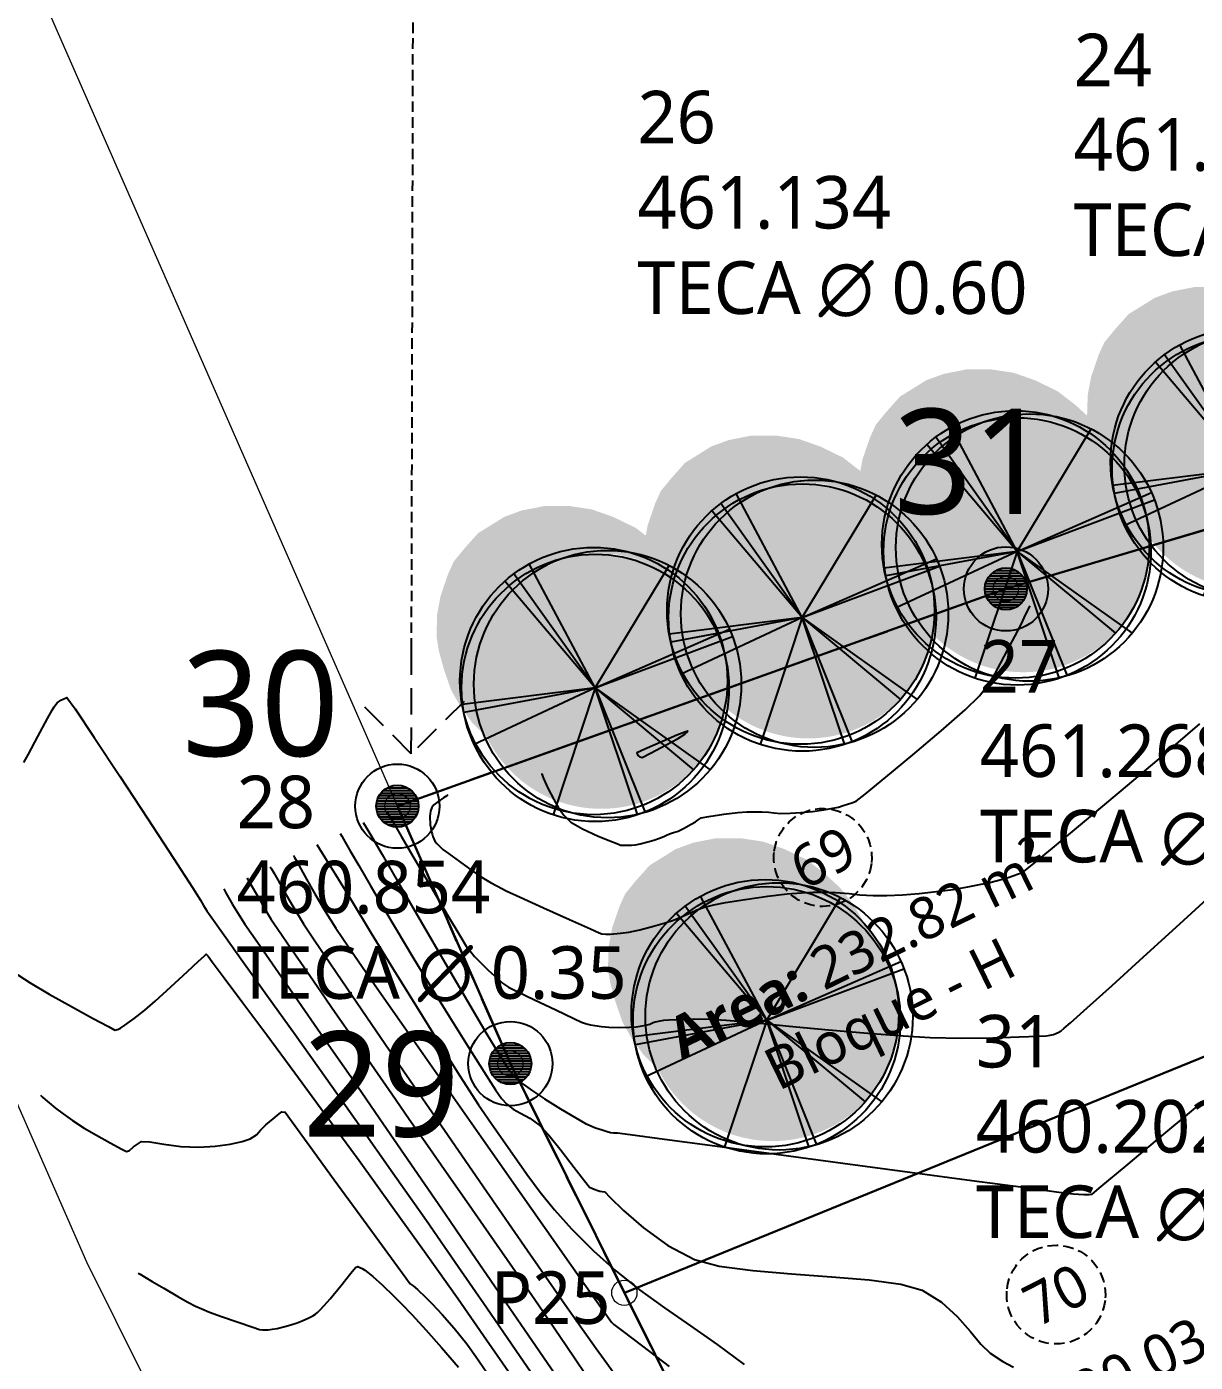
# Model space of a CAD drawing. Header units: millimetres. Extents: x 86 to 591881, y 99 to 1307229.
# Drawn here: x 590546.65 to 590574.41, y 1307104.68 to 1307136.41 of the extents above; entities that cross this region are included whole.
import ezdxf
from ezdxf import colors
from ezdxf.entities.mleader import LeaderData, LeaderLine
from ezdxf.enums import TextEntityAlignment as Align
from ezdxf.math import Vec2, Vec3

# ---------------------------------------------------------------- set-up
doc = ezdxf.new("R2010")
doc.units = ezdxf.units.MM
doc.linetypes.add('DASHED2', pattern=[0.375, 0.25, -0.125])
doc.linetypes.add('PHANTOM', pattern=[2.5, 1.25, -0.25, 0.25, -0.25, 0.25, -0.25])
for name, color, linetype, lineweight in [('_BLOQUES', 9, 'Continuous', 20), ('_BORDILLOS Y CUNETAS', 252, 'Continuous', 20), ('A-GENM', 252, 'Continuous', 9), ('COTAS', 40, 'Continuous', 5), ('CUADROS', 9, 'Continuous', 20)]:
    doc.layers.add(name, color=color, linetype=linetype, lineweight=lineweight)
for name, color, linetype in [('_MOJONES', 1, 'Continuous'), ('_PUNTOS TOPOGRAFICOS', 1, 'Continuous'), ('Areas', 9, 'Continuous'), ('Berberis verde', 74, 'Continuous'), ('C-PROP-LINE', 230, 'Continuous'), ('C-PROP-TEXT', 92, 'Continuous'), ('C-TOPO-MAJR', 9, 'Continuous'), ('C-TOPO-MINR', 8, 'Continuous'), ('Perimetro', 7, 'Continuous'), ('Plano', 7, 'Continuous')]:
    doc.layers.add(name, color=color, linetype=linetype)
doc.layers.add('Area', color=52, linetype='Continuous', plot=False)
doc.styles.add('ST - ETIQUETAS', font='', dxfattribs={"height": 2.5})
doc.styles.get('ST - ETIQUETAS').set_extended_font_data('Roboto Thin')

# ---------------------------------------------------------------- blocks, each defined once
blk = doc.blocks.new('_Open90')
at = {"color": 0, "linetype": 'ByBlock', "lineweight": -2}
for p, q in [((-0.5, 0.5), (0, 0)), ((0, 0), (-1, 0)), ((0, 0), (-0.5, -0.5))]:
    blk.add_line(p, q, dxfattribs=at)
blk = doc.blocks.new('*X1')
for p, q in [((69.533, 22.875), (69.967, 22.875)), ((69.555, 22.906), (69.945, 22.906)), ((69.585, 22.938), (69.915, 22.938)), ((69.629, 22.969), (69.871, 22.969)), ((69.5, 22.75), (70, 22.75)), ((69.502, 22.781), (69.998, 22.781)), ((69.502, 22.719), (69.998, 22.719)), ((69.508, 22.812), (69.992, 22.812)), ((69.508, 22.688), (69.992, 22.688)), ((69.518, 22.844), (69.982, 22.844)), ((69.518, 22.656), (69.982, 22.656)), ((69.533, 22.625), (69.967, 22.625)), ((69.555, 22.594), (69.945, 22.594)), ((69.585, 22.562), (69.915, 22.562)), ((69.629, 22.531), (69.871, 22.531))]:
    blk.add_line(p, q)
blk = doc.blocks.new('Drill Hole')
at = {"color": 0, "linetype": 'ByBlock', "lineweight": -2}
for radius in [0.05, 0.025]:
    blk.add_circle((0, 0), radius, dxfattribs=at)
at = {"color": 0, "linetype": 'ByBlock', "lineweight": -2, "xscale": 0.1000000000000227, "yscale": 0.1000000000000227, "zscale": 0.1000000000000227}
blk.add_blockref('*X1', (-6.975, -2.275), dxfattribs=at)
blk = doc.blocks.new('*U51', base_point=(590555.4584, 1307117.894, 460.616))
at = {"layer": '_PUNTOS TOPOGRAFICOS', "color": 2, "linetype": 'ByBlock', "lineweight": -2, "xscale": 20, "yscale": 20, "zscale": 20}
blk.add_blockref('Drill Hole', (590555.4584, 1307117.894, 460.616), dxfattribs=at)
blk = doc.blocks.new('Arbol 1')
at = {"layer": 'Areas'}
h = blk.add_hatch(color=69, dxfattribs=at)
h.set_gradient(color1=(68, 80, 48), color2=(130, 156, 68), tint=1, name='SPHERICAL')
edge = h.paths.add_edge_path()
edge.add_arc((11536.5, 2842.1), 100, 0, 360)
h = blk.add_hatch(color=253, dxfattribs=at)
h.set_gradient(color1=(177, 171, 160), color2=(222, 220, 217), rotation=165, centered=1, tint=1, name='CYLINDER')
h.paths.add_polyline_path([(11462.3, 2774.2), (11480.4, 2758.8), (11495.8, 2750.2), (11510.3, 2745.2), (11525.3, 2742.1), (11543.4, 2742.1), (11558, 2744.3), (11574.3, 2748.9), (11587.4, 2756.1), (11601.5, 2766.1), (11611.9, 2776), (11620.1, 2787.4), (11629.6, 2804.1), (11635.5, 2825.4), (11636.4, 2845.4), (11633.7, 2867.3), (11626.9, 2885.4), (11637.8, 2874.5), (11647.3, 2861.4), (11654.5, 2848.7), (11660, 2832.8), (11664.1, 2817.9), (11665.9, 2806.6), (11665.4, 2789.3), (11662.7, 2774.8), (11656.8, 2757.6), (11652.3, 2747.7), (11644.1, 2737.7), (11633.2, 2725.5), (11621.4, 2718.2), (11612.8, 2712.8), (11599.2, 2707.8), (11581.1, 2704.2), (11561.6, 2704.2), (11543.9, 2706.9), (11527.1, 2712.8), (11509.4, 2721.4), (11495.4, 2732.2), (11483.6, 2743.1), (11473.2, 2756.3), (11463.2, 2773)])
blk = doc.blocks.new('Arbol 21')
for p, q in [((0, 0), (-0.634, 1.359)), ((0, 0), (-0.276, 1.476)), ((0, 0), (-0.187, 1.495)), ((0, 0), (1.199, 1.014)), ((0, 0), (1.281, 0.914)), ((0, 0), (1.392, 0.742)), ((0, 0), (-1.423, 0.474)), ((-1.419, -0.472), (0, 0)), ((0, 0), (-1.397, -0.56)), ((0, 0), (-0.918, -1.103)), ((0, 0), (-0.918, -1.29)), ((0, 0), (1.375, -0.828)), ((0, 0), (0.659, -1.506)), ((0, 0), (0.578, -1.54))]:
    blk.add_line(p, q)
for centre in [(0, 0), (0.078, 0.018), (0.043, -0.138)]:
    blk.add_circle(centre, 1.5)
blk = doc.blocks.new('a1')
at = {"layer": 'Area', "xscale": 0.01089513700384753, "yscale": 0.01089513700384753, "zscale": 0.005447568501798505}
blk.add_blockref('Arbol 1', (-170.698, -9.368), dxfattribs=at)
at = {"layer": 'Berberis verde', "xscale": 0.7626595902693271, "yscale": 0.7626595902693271, "zscale": 0.005447568501798505, "rotation": 270}
blk.add_blockref('Arbol 21', (-44.955, 21.652), dxfattribs=at)
blk = doc.blocks.new('A$Ca183de04')
at = {"layer": 'A-GENM', "xscale": 0.9254573807813, "yscale": 0.9254573807813, "zscale": 0.9254573807813, "rotation": 180}
blk.add_blockref('a1', (-40.347, 21.097), dxfattribs=at)
blk = doc.blocks.new('*U120', base_point=(590571.842, 1307122.73, 461.075))
at = {"layer": '_PUNTOS TOPOGRAFICOS', "color": 0, "linetype": 'ByBlock', "lineweight": -2, "xscale": 2.999449914575026, "yscale": 2.999449914575026, "zscale": 2.999449914575026}
blk.add_blockref('A$Ca183de04', (590571.842, 1307122.73, 461.075), dxfattribs=at)
at = {"layer": '_PUNTOS TOPOGRAFICOS', "color": 1, "linetype": 'ByBlock', "insert": (590571.524, 1307134.998, 461.075), "char_height": 1.25, "attachment_point": 7, "style": 'ST - ETIQUETAS'}
blk.add_mtext('24', dxfattribs=at)
at = {"layer": '_PUNTOS TOPOGRAFICOS', "color": 3, "linetype": 'ByBlock', "insert": (590571.524, 1307133.605, 461.075), "char_height": 1.25, "attachment_point": 4, "style": 'ST - ETIQUETAS'}
blk.add_mtext('461.075', dxfattribs=at)
at = {"layer": '_PUNTOS TOPOGRAFICOS', "color": 251, "linetype": 'ByBlock', "insert": (590571.524, 1307132.213, 461.075), "char_height": 1.25, "attachment_point": 1, "style": 'ST - ETIQUETAS'}
blk.add_mtext('{\\fRoboto Black|b0|i0|c0|p2;TECA ∅ 0.50}', dxfattribs=at)
blk = doc.blocks.new('*U121', base_point=(590569.9139, 1307123.056, 461.122))
at = {"layer": '_PUNTOS TOPOGRAFICOS', "color": 2, "linetype": 'ByBlock', "lineweight": -2, "xscale": 20, "yscale": 20, "zscale": 20}
blk.add_blockref('Drill Hole', (590569.9139, 1307123.056, 461.122), dxfattribs=at)
blk = doc.blocks.new('*U122', base_point=(590566.412, 1307120.771, 461.134))
at = {"layer": '_PUNTOS TOPOGRAFICOS', "color": 0, "linetype": 'ByBlock', "lineweight": -2, "xscale": 2.999449914575026, "yscale": 2.999449914575026, "zscale": 2.999449914575026}
blk.add_blockref('A$Ca183de04', (590566.412, 1307120.771, 461.134), dxfattribs=at)
at = {"layer": '_PUNTOS TOPOGRAFICOS', "color": 1, "linetype": 'ByBlock', "insert": (590561.161, 1307133.622, 461.134), "char_height": 1.25, "attachment_point": 7, "style": 'ST - ETIQUETAS'}
blk.add_mtext('26', dxfattribs=at)
at = {"layer": '_PUNTOS TOPOGRAFICOS', "color": 3, "linetype": 'ByBlock', "insert": (590561.161, 1307132.23, 461.134), "char_height": 1.25, "attachment_point": 4, "style": 'ST - ETIQUETAS'}
blk.add_mtext('461.134', dxfattribs=at)
at = {"layer": '_PUNTOS TOPOGRAFICOS', "color": 251, "linetype": 'ByBlock', "insert": (590561.161, 1307130.838, 461.134), "char_height": 1.25, "attachment_point": 1, "style": 'ST - ETIQUETAS'}
blk.add_mtext('{\\fRoboto Black|b0|i0|c0|p2;TECA ∅ 0.60}', dxfattribs=at)
blk = doc.blocks.new('*U123', base_point=(590561.307, 1307119.199, 461.268))
at = {"layer": '_PUNTOS TOPOGRAFICOS', "color": 0, "linetype": 'ByBlock', "lineweight": -2, "xscale": 2.999449914575026, "yscale": 2.999449914575026, "zscale": 2.999449914575026}
blk.add_blockref('A$Ca183de04', (590561.307, 1307119.199, 461.268), dxfattribs=at)
at = {"layer": '_PUNTOS TOPOGRAFICOS', "color": 1, "linetype": 'ByBlock', "insert": (590569.294, 1307120.591, 461.268), "char_height": 1.25, "attachment_point": 7, "style": 'ST - ETIQUETAS'}
blk.add_mtext('27', dxfattribs=at)
at = {"layer": '_PUNTOS TOPOGRAFICOS', "color": 3, "linetype": 'ByBlock', "insert": (590569.294, 1307119.199, 461.268), "char_height": 1.25, "attachment_point": 4, "style": 'ST - ETIQUETAS'}
blk.add_mtext('461.268', dxfattribs=at)
at = {"layer": '_PUNTOS TOPOGRAFICOS', "color": 251, "linetype": 'ByBlock', "insert": (590569.294, 1307117.807, 461.268), "char_height": 1.25, "attachment_point": 1, "style": 'ST - ETIQUETAS'}
blk.add_mtext('{\\fRoboto Black|b0|i0|c0|p2;TECA ∅ 0.40}', dxfattribs=at)
blk = doc.blocks.new('*U124', base_point=(590556.389, 1307117.526, 460.854))
at = {"layer": '_PUNTOS TOPOGRAFICOS', "color": 0, "linetype": 'ByBlock', "lineweight": -2, "xscale": 2.999449914575026, "yscale": 2.999449914575026, "zscale": 2.999449914575026}
blk.add_blockref('A$Ca183de04', (590556.389, 1307117.526, 460.854), dxfattribs=at)
at = {"layer": '_PUNTOS TOPOGRAFICOS', "color": 1, "linetype": 'ByBlock', "insert": (590551.64, 1307117.352, 460.854), "char_height": 1.25, "attachment_point": 7, "style": 'ST - ETIQUETAS'}
blk.add_mtext('28', dxfattribs=at)
at = {"layer": '_PUNTOS TOPOGRAFICOS', "color": 3, "linetype": 'ByBlock', "insert": (590551.64, 1307115.959, 460.854), "char_height": 1.25, "attachment_point": 4, "style": 'ST - ETIQUETAS'}
blk.add_mtext('460.854', dxfattribs=at)
at = {"layer": '_PUNTOS TOPOGRAFICOS', "color": 251, "linetype": 'ByBlock', "insert": (590551.64, 1307114.567, 460.854), "char_height": 1.25, "attachment_point": 1, "style": 'ST - ETIQUETAS'}
blk.add_mtext('{\\fRoboto Black|b0|i0|c0|p2;TECA ∅ 0.35}', dxfattribs=at)
blk = doc.blocks.new('*U125', base_point=(590555.4584, 1307117.894, 460.616))
at = {"layer": '_PUNTOS TOPOGRAFICOS', "color": 2, "linetype": 'ByBlock', "lineweight": -2, "xscale": 20, "yscale": 20, "zscale": 20}
blk.add_blockref('Drill Hole', (590555.4584, 1307117.894, 460.616), dxfattribs=at)
blk = doc.blocks.new('*U126', base_point=(590558.1424, 1307111.778, 460.303))
at = {"layer": '_PUNTOS TOPOGRAFICOS', "color": 2, "linetype": 'ByBlock', "lineweight": -2, "xscale": 20, "yscale": 20, "zscale": 20}
blk.add_blockref('Drill Hole', (590558.1424, 1307111.778, 460.303), dxfattribs=at)
blk = doc.blocks.new('*U127', base_point=(590560.462, 1307109.633, 460.202))
at = {"layer": '_PUNTOS TOPOGRAFICOS', "color": 0, "linetype": 'ByBlock', "lineweight": -2, "xscale": 2.999449914575026, "yscale": 2.999449914575026, "zscale": 2.999449914575026}
blk.add_blockref('A$Ca183de04', (590560.462, 1307109.633, 460.202), dxfattribs=at)
at = {"layer": '_PUNTOS TOPOGRAFICOS', "color": 1, "linetype": 'ByBlock', "insert": (590569.199, 1307111.668, 460.202), "char_height": 1.25, "attachment_point": 7, "style": 'ST - ETIQUETAS'}
blk.add_mtext('31', dxfattribs=at)
at = {"layer": '_PUNTOS TOPOGRAFICOS', "color": 3, "linetype": 'ByBlock', "insert": (590569.199, 1307110.276, 460.202), "char_height": 1.25, "attachment_point": 4, "style": 'ST - ETIQUETAS'}
blk.add_mtext('460.202', dxfattribs=at)
at = {"layer": '_PUNTOS TOPOGRAFICOS', "color": 251, "linetype": 'ByBlock', "insert": (590569.199, 1307108.883, 460.202), "char_height": 1.25, "attachment_point": 1, "style": 'ST - ETIQUETAS'}
blk.add_mtext('{\\fRoboto Black|b0|i0|c0|p2;TECA ∅ 0.30}', dxfattribs=at)

msp = doc.modelspace()

# ---------------------------------------------------------------- hatches: boundary and pattern name
at = {"layer": '_MOJONES'}
h = msp.add_hatch(color=5, dxfattribs=at)
h.dxf.hatch_style = 1
h.paths.add_polyline_path([(590569.713, 1307123.514, 0.297664), (590569.414, 1307123.056, 0.541231), (590570.115, 1307122.598), (590569.914, 1307123.056)])
h.paths.add_polyline_path([(590569.713, 1307123.514), (590569.914, 1307123.056), (590570.385, 1307123.224, 0.43503)])
h.paths.add_polyline_path([(590570.414, 1307123.056, 0.085961), (590570.385, 1307123.224), (590569.914, 1307123.056), (590570.115, 1307122.598, 0.297664)])
h = msp.add_hatch(color=5, dxfattribs=at)
h.dxf.hatch_style = 1
h.paths.add_polyline_path([(590555.257, 1307118.352, 0.297664), (590554.958, 1307117.894, 0.541231), (590555.659, 1307117.436), (590555.458, 1307117.894)])
h.paths.add_polyline_path([(590555.257, 1307118.352), (590555.458, 1307117.894), (590555.929, 1307118.062, 0.43503)])
h.paths.add_polyline_path([(590555.958, 1307117.894, 0.085961), (590555.929, 1307118.062), (590555.458, 1307117.894), (590555.659, 1307117.436, 0.297664)])
h = msp.add_hatch(color=5, dxfattribs=at)
h.dxf.hatch_style = 1
h.paths.add_polyline_path([(590557.941, 1307112.236, 0.297664), (590557.642, 1307111.778, 0.541231), (590558.343, 1307111.32), (590558.142, 1307111.778)])
h.paths.add_polyline_path([(590557.941, 1307112.236), (590558.142, 1307111.778), (590558.613, 1307111.946, 0.43503)])
h.paths.add_polyline_path([(590558.642, 1307111.778, 0.085961), (590558.613, 1307111.946), (590558.142, 1307111.778), (590558.343, 1307111.32, 0.297664)])

# ---------------------------------------------------------------- linework, layer by layer
at = {"layer": '_BLOQUES', "flags": 128}
msp.add_lwpolyline([(590580.322, 1307126.141), (590578.068, 1307124.575), (590576.3, 1307122.432), (590575.277, 1307120.185), (590574.834, 1307116.679), (590575.345, 1307114.003), (590575.993, 1307112.5), (590577.594, 1307110.286), (590579.596, 1307108.658), (590581.741, 1307106.935), (590584.116, 1307104.316), (590585.373, 1307102.445), (590588.882, 1307095.492), (590602.023, 1307068.974), (590583.817, 1307060.448), (590579.151, 1307069.305), (590572.463, 1307083.744), (590568.284, 1307091.697), (590566.251, 1307095.473), (590558.142, 1307111.778), (590555.458, 1307117.894), (590569.914, 1307123.056), (590580.322, 1307126.141)], dxfattribs=at)
at = {"layer": 'C-PROP-LINE', "color": 242, "linetype": 'PHANTOM', "lineweight": 30, "ltscale": 2}
msp.add_polyline3d([(590770.61, 1307195.56, 0), (590758.844, 1307190.632, 0), (590723.27, 1307176.59, 0), (590706.232, 1307169.71, 0), (590701.633, 1307167.294, 0), (590694.689, 1307164.346, 0), (590675.329, 1307157.469, 0), (590657.48, 1307151.491, 0), (590649.902, 1307149.162, 0), (590644.427, 1307147.302, 0), (590626.458, 1307141.007, 0), (590607.647, 1307135.099, 0), (590589.284, 1307128.797, 0), (590569.914, 1307123.056, 0), (590555.458, 1307117.894, 0), (590558.142, 1307111.778, 0), (590566.251, 1307095.473, 0), (590568.284, 1307091.697, 0), (590572.463, 1307083.744, 0), (590579.2, 1307069.199, 0), (590585.242, 1307057.746, 0), (590599.683, 1307029.141, 0), (590607.385, 1307013.689, 0)], dxfattribs=at)
at = {"layer": 'C-PROP-LINE', "color": 4, "linetype": 'Continuous', "lineweight": 25}
for points in [[(590575.277, 1307120.185, 0), (590576.3, 1307122.432, 0), (590578.068, 1307124.575, 0), (590580.322, 1307126.141, 0), (590569.914, 1307123.056, 0), (590555.458, 1307117.894, 0), (590558.142, 1307111.778, 0), (590560.85, 1307106.334, 0), (590575.993, 1307112.5, 0), (590575.345, 1307114.003, 0), (590574.834, 1307116.679, 0), (590575.277, 1307120.185, 0)], [(590579.151, 1307069.305, 0), (590574.961, 1307078.352, 0), (590572.463, 1307083.744, 0), (590570.571, 1307087.344, 0), (590568.284, 1307091.697, 0), (590566.251, 1307095.473, 0), (590565.944, 1307096.089, 0), (590560.85, 1307106.334, 0), (590558.142, 1307111.778, 0), (590555.458, 1307117.894, 0), (590569.914, 1307123.056, 0), (590580.322, 1307126.141, 0)], [(590581.741, 1307106.935, 0), (590579.596, 1307108.658, 0), (590577.594, 1307110.286, 0), (590575.993, 1307112.5, 0), (590560.85, 1307106.334, 0), (590565.944, 1307096.089, 0), (590584.116, 1307104.316, 0), (590581.741, 1307106.935, 0)]]:
    msp.add_polyline3d(points, dxfattribs=at)
at = {"layer": 'C-PROP-TEXT', "color": 12, "linetype": 'DASHED2', "lineweight": 25, "extrusion": (0, 0, -1)}
for centre, radius, start, end in [((-590565.564, 1307116.675), 1.163, 7.2577, 187.2577), ((-590565.564, 1307116.675), 1.163, 187.2577, 7.2577), ((-590571.105, 1307106.291), 1.173, 6.8083, 186.8083), ((-590571.105, 1307106.291), 1.173, 186.8083, 6.8083)]:
    msp.add_arc(centre, radius, start, end, dxfattribs=at)
at = {"layer": 'C-TOPO-MAJR', "color": 40, "linetype": 'Continuous', "lineweight": -3}
for points, elevation in [([(590558.903, 1307118.663), (590558.902, 1307118.662), (590558.895, 1307118.657), (590558.89, 1307118.654), (590558.929, 1307118.553), (590559.032, 1307118.318), (590559.173, 1307118.049), (590559.297, 1307117.839), (590559.409, 1307117.678), (590559.581, 1307117.514), (590559.852, 1307117.356), (590560.23, 1307117.184), (590560.565, 1307117.046), (590560.712, 1307116.988), (590560.761, 1307116.966), (590560.835, 1307116.964), (590560.936, 1307116.964), (590561.023, 1307116.968), (590561.112, 1307116.976), (590561.225, 1307117.001), (590561.407, 1307117.046), (590561.547, 1307117.085), (590561.685, 1307117.135), (590561.784, 1307117.175), (590561.854, 1307117.208), (590561.924, 1307117.24), (590562.016, 1307117.266), (590562.126, 1307117.301), (590562.252, 1307117.365), (590562.435, 1307117.463), (590562.543, 1307117.524), (590562.607, 1307117.571), (590562.673, 1307117.613), (590562.855, 1307117.647), (590563.21, 1307117.701), (590563.542, 1307117.742), (590563.76, 1307117.758), (590563.938, 1307117.763), (590564.118, 1307117.76), (590564.278, 1307117.748), (590564.404, 1307117.732), (590564.564, 1307117.722), (590564.786, 1307117.726), (590565.044, 1307117.742), (590565.318, 1307117.769), (590565.585, 1307117.807), (590565.805, 1307117.847), (590565.933, 1307117.874), (590566.045, 1307117.906), (590566.151, 1307117.941), (590566.257, 1307117.973), (590566.359, 1307118.013), (590566.569, 1307118.18), (590567.06, 1307118.581), (590567.705, 1307119.116), (590568.376, 1307119.684), (590568.944, 1307120.184), (590569.284, 1307120.515), (590569.506, 1307120.8), (590569.66, 1307121.047), (590569.793, 1307121.299), (590569.955, 1307121.602), (590570.129, 1307121.926), (590570.272, 1307122.211), (590570.39, 1307122.455), (590570.487, 1307122.654)], 461), ([(590546.586, 1307118.93), (590546.692, 1307119.128), (590546.917, 1307119.549), (590547.144, 1307119.974), (590547.254, 1307120.178), (590547.303, 1307120.252), (590547.342, 1307120.307), (590547.373, 1307120.346), (590547.466, 1307120.416), (590547.609, 1307120.472), (590547.802, 1307120.206), (590548.256, 1307119.529), (590548.866, 1307118.604), (590549.527, 1307117.593), (590550.136, 1307116.658), (590550.588, 1307115.961), (590550.78, 1307115.664), (590550.855, 1307115.535), (590550.93, 1307115.407), (590551.047, 1307115.242), (590551.342, 1307114.829), (590551.788, 1307114.205), (590552.359, 1307113.406), (590553.027, 1307112.468), (590553.767, 1307111.428), (590554.551, 1307110.32), (590555.353, 1307109.181), (590556.146, 1307108.048), (590556.904, 1307106.957), (590557.579, 1307105.978), (590558.274, 1307104.968), (590558.987, 1307103.931)], 458.5), ([(590555.202, 1307117.772), (590555.247, 1307117.695), (590555.354, 1307117.514), (590555.548, 1307117.183), (590555.851, 1307116.666), (590556.257, 1307115.971), (590556.64, 1307115.322), (590556.938, 1307114.82), (590557.093, 1307114.571), (590557.199, 1307114.43), (590557.292, 1307114.324), (590557.414, 1307114.196), (590557.614, 1307114), (590557.833, 1307113.798), (590557.953, 1307113.692), (590558.023, 1307113.64), (590558.095, 1307113.592), (590558.288, 1307113.499), (590558.716, 1307113.293), (590559.222, 1307113.052), (590559.646, 1307112.849), (590559.828, 1307112.763), (590559.879, 1307112.746), (590559.93, 1307112.73), (590559.985, 1307112.716), (590560.044, 1307112.702), (590560.146, 1307112.684), (590560.303, 1307112.66), (590560.481, 1307112.644), (590560.727, 1307112.634), (590560.972, 1307112.64), (590561.134, 1307112.652), (590561.27, 1307112.673), (590561.362, 1307112.691), (590561.455, 1307112.718), (590561.531, 1307112.751), (590561.579, 1307112.767), (590561.63, 1307112.782), (590561.702, 1307112.795), (590561.789, 1307112.807), (590561.906, 1307112.815), (590562.168, 1307112.828), (590562.515, 1307112.838), (590562.888, 1307112.836), (590563.267, 1307112.81), (590563.924, 1307112.751), (590564.767, 1307112.671), (590565.701, 1307112.584), (590566.633, 1307112.501), (590567.47, 1307112.434), (590568.118, 1307112.398), (590568.867, 1307112.385), (590569.599, 1307112.393), (590570.231, 1307112.41), (590570.681, 1307112.429), (590570.866, 1307112.439), (590570.962, 1307112.456), (590571.042, 1307112.473), (590571.1, 1307112.493), (590571.156, 1307112.515), (590571.222, 1307112.56), (590571.298, 1307112.617), (590571.447, 1307112.75), (590571.84, 1307113.102), (590572.434, 1307113.636), (590573.185, 1307114.315), (590574.048, 1307115.101), (590574.98, 1307115.957)], 460.5), ([(590554.096, 1307117.245), (590554.135, 1307117.179), (590554.217, 1307117.039), (590554.348, 1307116.813), (590554.54, 1307116.481), (590554.81, 1307116.016), (590555.113, 1307115.499), (590555.45, 1307114.929), (590555.825, 1307114.307), (590556.246, 1307113.618), (590556.696, 1307112.889), (590557.132, 1307112.19), (590557.512, 1307111.587), (590557.792, 1307111.151), (590557.931, 1307110.948), (590558.061, 1307110.812), (590558.212, 1307110.697), (590558.381, 1307110.6), (590558.601, 1307110.483), (590558.843, 1307110.31), (590559.055, 1307110.079), (590559.35, 1307109.711), (590559.658, 1307109.313), (590559.906, 1307108.989), (590560.022, 1307108.844), (590560.132, 1307108.794), (590560.217, 1307108.765), (590560.271, 1307108.75), (590560.319, 1307108.737), (590560.384, 1307108.732), (590560.506, 1307108.605), (590560.83, 1307108.29), (590561.307, 1307107.878), (590561.885, 1307107.458), (590562.512, 1307107.124), (590563.101, 1307106.968), (590563.901, 1307106.86), (590564.821, 1307106.781), (590565.774, 1307106.714), (590566.668, 1307106.64), (590567.415, 1307106.541), (590567.925, 1307106.398), (590568.384, 1307106.113), (590568.758, 1307105.771), (590569.064, 1307105.421), (590569.32, 1307105.112), (590569.543, 1307104.895), (590569.838, 1307104.701), (590570.09, 1307104.57)], 460), ([(590552.991, 1307116.718), (590553.018, 1307116.671), (590553.075, 1307116.572), (590553.167, 1307116.407), (590553.303, 1307116.162), (590553.5, 1307115.815), (590553.728, 1307115.427), (590553.994, 1307114.999), (590554.293, 1307114.556), (590554.857, 1307113.74), (590555.618, 1307112.649), (590556.503, 1307111.383), (590557.445, 1307110.04), (590558.373, 1307108.719), (590559.216, 1307107.519), (590559.906, 1307106.539), (590560.371, 1307105.878), (590560.543, 1307105.634), (590560.599, 1307105.581), (590560.793, 1307105.434), (590561.279, 1307105.066), (590561.918, 1307104.581)], 459.5), ([(590551.886, 1307116.191), (590551.898, 1307116.169), (590551.927, 1307116.12), (590551.98, 1307116.029), (590552.067, 1307115.88), (590552.164, 1307115.708), (590552.295, 1307115.478), (590552.462, 1307115.203), (590552.599, 1307114.997), (590552.839, 1307114.646), (590553.162, 1307114.178), (590553.549, 1307113.618), (590553.983, 1307112.992), (590554.444, 1307112.328), (590554.913, 1307111.65), (590555.323, 1307111.06), (590555.741, 1307110.461), (590556.173, 1307109.843), (590556.626, 1307109.194), (590557.109, 1307108.501), (590557.629, 1307107.753), (590558.192, 1307106.938), (590558.807, 1307106.044), (590559.465, 1307105.078), (590560.137, 1307104.082)], 459), ([(590546.977, 1307111.027), (590546.993, 1307111.013), (590547.028, 1307110.981), (590547.089, 1307110.927), (590547.185, 1307110.842), (590547.333, 1307110.722), (590547.515, 1307110.586), (590547.739, 1307110.429), (590548.021, 1307110.247), (590548.309, 1307110.077), (590548.639, 1307109.895), (590548.91, 1307109.748), (590549.026, 1307109.688), (590549.093, 1307109.711), (590549.186, 1307109.804), (590549.382, 1307109.924), (590549.578, 1307109.918), (590549.909, 1307109.867), (590550.315, 1307109.812), (590550.738, 1307109.794), (590551.133, 1307109.819), (590551.485, 1307109.866), (590551.769, 1307109.926), (590551.964, 1307109.992), (590552.108, 1307110.087), (590552.206, 1307110.194), (590552.333, 1307110.322), (590552.504, 1307110.465), (590552.648, 1307110.583), (590552.713, 1307110.633), (590552.79, 1307110.621), (590552.956, 1307110.394), (590553.38, 1307109.813), (590553.96, 1307109.018), (590554.59, 1307108.153), (590555.17, 1307107.358), (590555.594, 1307106.776), (590555.761, 1307106.549), (590555.83, 1307106.501), (590555.937, 1307106.409), (590556.135, 1307106.225), (590556.285, 1307106.07), (590556.519, 1307105.818), (590556.803, 1307105.494), (590557.104, 1307105.123), (590557.323, 1307104.819), (590557.669, 1307104.315)], 458)]:
    msp.add_lwpolyline(points, dxfattribs=dict(at, elevation=elevation))
at = {"layer": 'C-TOPO-MINR', "color": 44, "linetype": 'Continuous', "lineweight": -3}
for points, elevation in [([(590556.66, 1307118.162), (590556.633, 1307118.143), (590556.555, 1307118.089), (590556.421, 1307117.995), (590556.321, 1307117.925), (590556.275, 1307117.866), (590556.245, 1307117.772), (590556.236, 1307117.715), (590556.232, 1307117.657), (590556.229, 1307117.586), (590556.233, 1307117.518), (590556.238, 1307117.447), (590556.249, 1307117.377), (590556.261, 1307117.307), (590556.282, 1307117.235), (590556.299, 1307117.176), (590556.323, 1307117.117), (590556.351, 1307117.064), (590556.393, 1307117.008), (590556.452, 1307116.948), (590556.541, 1307116.864), (590556.67, 1307116.767), (590556.93, 1307116.577), (590557.228, 1307116.366), (590557.47, 1307116.202), (590557.67, 1307116.08), (590557.833, 1307115.99), (590558.042, 1307115.884), (590558.371, 1307115.73), (590558.931, 1307115.476), (590559.547, 1307115.199), (590560.045, 1307114.976), (590560.252, 1307114.883), (590560.317, 1307114.862), (590560.407, 1307114.852), (590560.461, 1307114.851), (590560.519, 1307114.851), (590560.596, 1307114.857), (590560.76, 1307114.873), (590560.953, 1307114.902), (590561.216, 1307114.959), (590561.545, 1307115.041), (590561.823, 1307115.12), (590562.016, 1307115.187), (590562.171, 1307115.248), (590562.297, 1307115.302), (590562.435, 1307115.368), (590562.573, 1307115.431), (590562.75, 1307115.492), (590562.977, 1307115.552), (590563.254, 1307115.603), (590563.723, 1307115.679), (590564.254, 1307115.756), (590564.715, 1307115.81), (590565.054, 1307115.836), (590565.334, 1307115.848), (590565.593, 1307115.85), (590565.869, 1307115.845), (590566.188, 1307115.821), (590566.44, 1307115.789), (590566.759, 1307115.77), (590567.085, 1307115.774), (590567.456, 1307115.791), (590567.856, 1307115.821), (590568.268, 1307115.863), (590568.661, 1307115.916), (590569.006, 1307115.974), (590569.289, 1307116.029), (590569.498, 1307116.074), (590569.713, 1307116.126), (590569.89, 1307116.176), (590569.994, 1307116.208), (590570.1, 1307116.244), (590570.192, 1307116.279), (590570.272, 1307116.313), (590570.349, 1307116.352), (590570.535, 1307116.502), (590571.021, 1307116.9), (590571.734, 1307117.49), (590572.603, 1307118.215), (590573.556, 1307119.02), (590574.521, 1307119.849)], 460.75), ([(590554.649, 1307117.508), (590554.71, 1307117.405), (590554.849, 1307117.167), (590555.097, 1307116.742), (590555.483, 1307116.076), (590556.025, 1307115.143), (590556.587, 1307114.177), (590557.122, 1307113.26), (590557.585, 1307112.475), (590557.928, 1307111.905), (590558.105, 1307111.633), (590558.285, 1307111.433), (590558.449, 1307111.293), (590558.667, 1307111.131), (590558.954, 1307110.938), (590559.336, 1307110.702), (590559.7, 1307110.486), (590559.93, 1307110.358), (590560.165, 1307110.255), (590560.319, 1307110.201), (590560.44, 1307110.166), (590560.523, 1307110.144), (590560.594, 1307110.132), (590560.687, 1307110.134), (590560.989, 1307110.094), (590561.801, 1307109.984), (590562.999, 1307109.823), (590564.455, 1307109.627), (590566.042, 1307109.414), (590567.633, 1307109.2), (590569.103, 1307109.002), (590570.324, 1307108.839), (590571.17, 1307108.727), (590571.513, 1307108.682), (590571.762, 1307108.67), (590571.891, 1307108.668), (590571.964, 1307108.678), (590572.178, 1307108.857), (590572.769, 1307109.351), (590573.665, 1307110.099), (590574.793, 1307111.039)], 460.25), ([(590553.544, 1307116.982), (590553.608, 1307116.879), (590553.748, 1307116.653), (590553.985, 1307116.27), (590554.341, 1307115.689), (590554.837, 1307114.879), (590555.367, 1307114.013), (590555.909, 1307113.132), (590556.442, 1307112.277), (590556.942, 1307111.487), (590557.388, 1307110.802), (590557.756, 1307110.262), (590558.185, 1307109.654), (590558.534, 1307109.155), (590558.853, 1307108.721), (590559.191, 1307108.303), (590559.595, 1307107.855), (590560.115, 1307107.33), (590560.645, 1307106.854), (590561.21, 1307106.407), (590561.804, 1307105.976), (590562.421, 1307105.545), (590563.053, 1307105.101), (590563.694, 1307104.629)], 459.75), ([(590552.438, 1307116.455), (590552.465, 1307116.408), (590552.522, 1307116.308), (590552.616, 1307116.141), (590552.759, 1307115.885), (590552.972, 1307115.518), (590553.228, 1307115.101), (590553.482, 1307114.719), (590554.003, 1307113.952), (590554.73, 1307112.885), (590555.607, 1307111.604), (590556.575, 1307110.196), (590557.575, 1307108.746), (590558.548, 1307107.341), (590559.438, 1307106.066), (590560.184, 1307105.009), (590560.729, 1307104.254)], 459.25), ([(590551.333, 1307115.928), (590551.349, 1307115.899), (590551.385, 1307115.836), (590551.446, 1307115.727), (590551.544, 1307115.556), (590551.696, 1307115.305), (590551.838, 1307115.094), (590552.135, 1307114.664), (590552.563, 1307114.046), (590553.099, 1307113.273), (590553.721, 1307112.376), (590554.405, 1307111.389), (590555.127, 1307110.342), (590555.866, 1307109.268), (590556.598, 1307108.2), (590557.212, 1307107.303), (590557.871, 1307106.345), (590558.567, 1307105.333), (590559.294, 1307104.274)], 458.75), ([(590546.304, 1307113.972), (590546.738, 1307113.694), (590547.188, 1307113.428), (590547.715, 1307113.132), (590548.218, 1307112.858), (590548.596, 1307112.656), (590548.749, 1307112.576), (590548.833, 1307112.593), (590548.883, 1307112.622), (590548.98, 1307112.689), (590549.203, 1307112.848), (590549.461, 1307113.048), (590549.707, 1307113.263), (590550.079, 1307113.603), (590550.473, 1307113.968), (590550.736, 1307114.211), (590550.867, 1307114.333), (590550.91, 1307114.373), (590550.916, 1307114.378), (590550.922, 1307114.373), (590550.944, 1307114.348), (590550.96, 1307114.33), (590551.061, 1307114.194), (590551.346, 1307113.814), (590551.786, 1307113.224), (590552.353, 1307112.459), (590553.021, 1307111.556), (590553.762, 1307110.549), (590554.548, 1307109.473), (590555.351, 1307108.363), (590556.145, 1307107.256), (590556.901, 1307106.186), (590557.578, 1307105.216), (590558.281, 1307104.202)], 458.25), ([(590549.303, 1307106.8), (590549.345, 1307106.775), (590549.447, 1307106.715), (590549.632, 1307106.605), (590549.909, 1307106.441), (590550.243, 1307106.245), (590550.484, 1307106.11), (590550.664, 1307106.018), (590550.809, 1307105.95), (590550.996, 1307105.872), (590551.278, 1307105.769), (590551.672, 1307105.633), (590552.024, 1307105.515), (590552.179, 1307105.464), (590552.252, 1307105.452), (590552.32, 1307105.45), (590552.392, 1307105.456), (590552.487, 1307105.465), (590552.605, 1307105.487), (590552.786, 1307105.529), (590552.924, 1307105.57), (590553.074, 1307105.619), (590553.196, 1307105.665), (590553.355, 1307105.738), (590553.448, 1307105.785), (590553.511, 1307105.825), (590553.561, 1307105.864), (590553.625, 1307105.928), (590553.722, 1307106.028), (590553.858, 1307106.192), (590554.111, 1307106.502), (590554.356, 1307106.802), (590554.467, 1307106.937), (590554.521, 1307106.954), (590554.567, 1307106.935), (590554.62, 1307106.912), (590554.683, 1307106.87), (590554.759, 1307106.817), (590554.873, 1307106.721), (590555.104, 1307106.517), (590555.369, 1307106.264), (590555.547, 1307106.082), (590555.809, 1307105.806), (590556.137, 1307105.45), (590556.509, 1307105.031), (590556.906, 1307104.563)], 457.75)]:
    msp.add_lwpolyline(points, dxfattribs=dict(at, elevation=elevation))
at = {"layer": 'C-TOPO-MINR', "color": 44, "linetype": 'Continuous', "lineweight": -3, "elevation": 461.25}
msp.add_lwpolyline([(590562.368, 1307119.675), (590562.357, 1307119.675), (590562.289, 1307119.653), (590562.098, 1307119.577), (590561.752, 1307119.431), (590561.335, 1307119.249), (590561.146, 1307119.163), (590561.171, 1307119.094), (590561.217, 1307119.069), (590561.27, 1307119.049), (590561.469, 1307119.15), (590561.845, 1307119.35), (590562.109, 1307119.496), (590562.287, 1307119.601), (590562.368, 1307119.675)], close=True, dxfattribs=at)
at = {"layer": 'COTAS'}
for centre in [(590569.914, 1307123.056), (590555.458, 1307117.894), (590558.142, 1307111.778), (590560.85, 1307106.334)]:
    msp.add_circle(centre, 0.3, dxfattribs=at)
at = {"layer": 'Plano', "lineweight": 13}
for points in [[(590555.458, 1307117.894), (590531.963, 1307171.433)], [(590513.009, 1307166.967), (590545.282, 1307113.428), (590548.073, 1307107.068), (590556.38, 1307090.363), (590558.472, 1307086.477), (590562.496, 1307078.821), (590569.993, 1307057.348), (590576.009, 1307044.106), (590577.555, 1307029.058), (590553.385, 1307009.627)]]:
    msp.add_lwpolyline(points, dxfattribs=at)

# ---------------------------------------------------------------- block references
at = {"layer": '_MOJONES'}
for p in [(590569.914, 1307123.056), (590555.458, 1307117.894), (590558.142, 1307111.778)]:
    msp.add_blockref('*U51', p, dxfattribs=at)
at = {"layer": '_PUNTOS TOPOGRAFICOS'}
for name, p in [('*U120', (590571.842, 1307122.73, 461.075)), ('*U122', (590566.412, 1307120.771, 461.134)), ('*U123', (590561.307, 1307119.199, 461.268)), ('*U124', (590556.389, 1307117.526, 460.854)), ('*U121', (590569.914, 1307123.056, 461.122)), ('*U125', (590555.458, 1307117.894, 460.616)), ('*U127', (590560.462, 1307109.633, 460.202)), ('*U126', (590558.142, 1307111.778, 460.303))]:
    msp.add_blockref(name, p, dxfattribs=at)

# ---------------------------------------------------------------- texts
at = {"layer": 'C-PROP-TEXT', "color": 2, "linetype": 'Continuous', "lineweight": -3, "char_height": 1, "attachment_point": 8, "rotation": 27, "style": 'ST - ETIQUETAS'}
for s, insert in [('{\\fRoboto Black|b0|i0|c0|p2;69}', (590565.797, 1307116.216)), ('{\\fRoboto Black|b0|i0|c0|p2;70}', (590571.338, 1307105.834))]:
    msp.add_mtext(s, dxfattribs=dict(at, insert=insert))
at = {"layer": 'C-PROP-TEXT', "color": 92, "linetype": 'Continuous', "lineweight": -3, "char_height": 1, "attachment_point": 2, "rotation": 26, "style": 'ST - ETIQUETAS'}
for s, insert in [('{\\fRoboto Thin|b1|i0|c0|p2;\\C18;\\c0;Area:\\C0; \\fRoboto Thin|b0|i0|c0|p2;\\C178;\\c4980736;232.82 m²\\PBloque - H}', (590566.202, 1307114.913)), ('{\\fRoboto Thin|b1|i0|c0|p2;\\C18;\\c0;Area:\\C0; \\fRoboto Thin|b0|i0|c0|p2;\\C178;\\c4980736;200.03 m²\\PBloque - H}', (590571.747, 1307104.521))]:
    msp.add_mtext(s, dxfattribs=dict(at, insert=insert))
at = {"layer": 'CUADROS', "style": 'ST - ETIQUETAS'}
msp.add_text('P25', height=1.25, dxfattribs=at).set_placement((590559.097, 1307106.218), align=Align.MIDDLE_CENTER)
at = {"layer": 'Perimetro', "color": 3, "style": 'ST - ETIQUETAS'}
for s, p in [('31', (590567.253, 1307124.835)), ('30', (590550.349, 1307119.084)), ('29', (590553.212, 1307110.044, 458))]:
    msp.add_text(s, height=2.5, dxfattribs=at).set_placement(p)

# ---------------------------------------------------------------- leaders
at = {"layer": '_BORDILLOS Y CUNETAS'}
ml = msp.add_multileader_mtext('Standard', dxfattribs=at)
ml.set_content('GPS DE PRECISIÓN WGS 84\\PEST "30" 16P 590,55.458 1,307,117.894', color=3, style='ST - ETIQUETAS')
ml.set_leader_properties(color=1, linetype='DASHED2')
ml.set_arrow_properties(name='OPEN90')
ml.build(insert=Vec2(0, 0))
ml.multileader.update_dxf_attribs({"text_right_attachment_type": 6, "dogleg_length": 0.36, "arrow_head_size": 2.5})
ctx = ml.context
ctx.base_point, ctx.char_height, ctx.arrow_head_size, ctx.plane_origin = Vec3(590556.214, 1307146.339), 2.5, 2.5, Vec3(590555.789, 1307119.136)
ctx.right_attachment = 6
notes = []
notes.append((ctx, [(1, (1, 1, 0), (590555.854, 1307146.339), (1, 0), 0.36, [(0, [(590555.789, 1307119.136)], 0, [])])]))
ctx.mtext.insert, ctx.mtext.flow_direction = Vec3(590558.214, 1307147.808), 5
for ctx, leaders in notes:
    for number, flags, end, landing, length, lines in leaders:
        leader = LeaderData()
        leader.index, (leader.has_last_leader_line, leader.has_dogleg_vector, leader.attachment_direction) = number, flags
        leader.last_leader_point, leader.dogleg_vector, leader.dogleg_length = Vec3(end), Vec3(landing), length
        for number, points, colour, breaks in lines:
            line = LeaderLine()
            line.index, line.vertices, line.color, line.breaks = number, Vec3.list(points), colors.encode_raw_color(colour), breaks
            leader.lines.append(line)
        ctx.leaders.append(leader)

doc.saveas('drawing.dxf')
